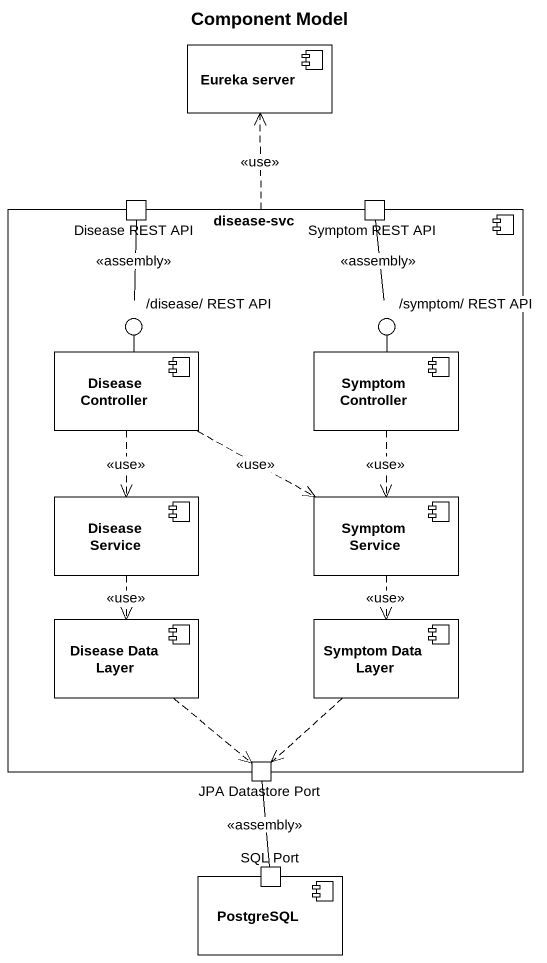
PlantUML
@startuml
title Component Model
component "Eureka server" as Eureka_server
component "disease-svc" as disease_svc {
  port "Disease REST API" as Disease_REST_API
  port "Symptom REST API" as Symptom_REST_API
  component "Disease Controller" as Disease_Controller
  component "Symptom Controller" as Symptom_Controller
  component "Disease Service" as Disease_Service
  component "Symptom Service" as Symptom_Service
  component "Disease Data Layer" as Disease_Data_Layer
  component "Symptom Data Layer" as Symptom_Data_Layer
  port "JPA Datastore Port" as JPA_Datastore_Port
}
() "/disease/ REST API" as disease_REST_API
() "/symptom/ REST API" as symptom_REST_API
component PostgreSQL {
  port "SQL Port" as SQL_Port
}
Disease_Controller -up- disease_REST_API
Symptom_Controller -up- symptom_REST_API
Disease_REST_API -- disease_REST_API : <<assembly>>
disease_svc .up.> Eureka_server : <<use>>
symptom_REST_API -up- Symptom_REST_API : <<assembly>>
Disease_Controller ..> Disease_Service : <<use>>
Disease_Controller .right.> Symptom_Service : <<use>>
Symptom_Controller ..> Symptom_Service : <<use>>
Disease_Service ..> Disease_Data_Layer : <<use>>
Symptom_Service ..> Symptom_Data_Layer : <<use>>
Disease_Data_Layer ..> JPA_Datastore_Port
Symptom_Data_Layer ..> JPA_Datastore_Port
SQL_Port -up- JPA_Datastore_Port : <<assembly>>
@enduml
